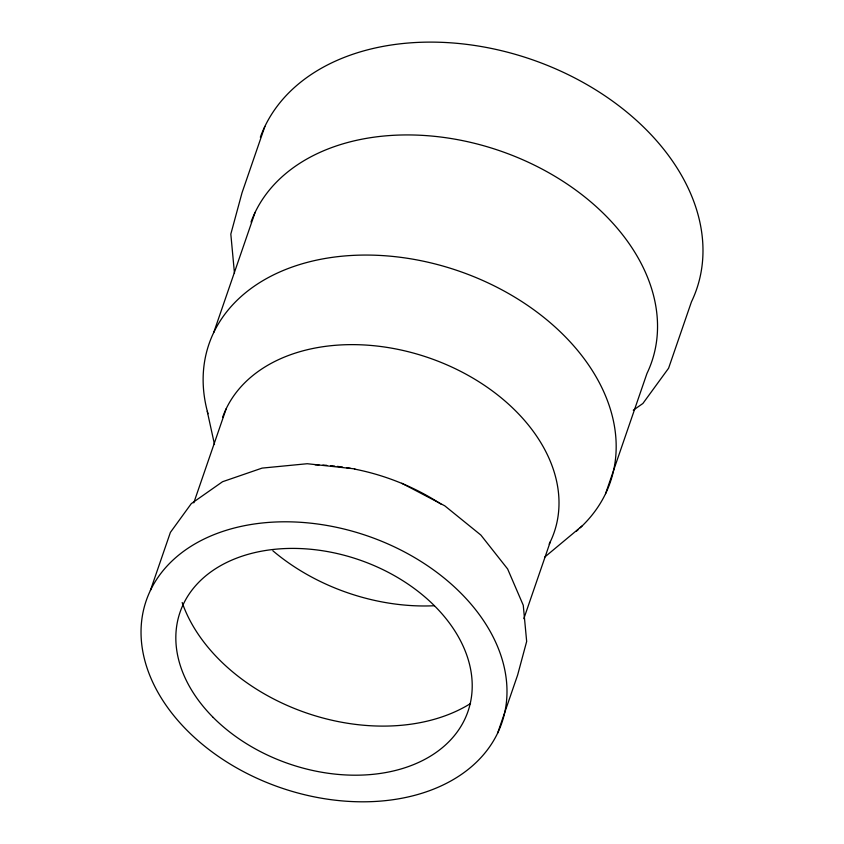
<?xml version="1.0" encoding="UTF-8"?>
<svg xmlns="http://www.w3.org/2000/svg" width="844" height="844" viewBox="0 0 844 844"><rect width="100%" height="100%" fill="white"/><g stroke="black" fill="none" stroke-linecap="round" stroke-linejoin="round"><path stroke-width="1.27" d="M264.868 126.442L242.017 192.801L230.823 234.094L234.474 273.361M213.732 332.525L255.088 212.403M150.401 590.473L170.393 532.406L191.272 503.657L222.542 481.724L262.104 468.103L307.237 463.725L354.891 468.895M193.782 502.855L226.192 408.739M523.839 618.652L550.277 541.869M497.633 733.119A188.012 133.173 19 0 0 287.245 521.803A188.012 133.173 19 0 0 187.168 730.482A188.012 133.173 19 0 0 497.633 733.119L517.625 675.052L526.667 641.44L523.259 605.254L507.634 568.972L480.858 535.054L444.756 505.809L401.786 483.243M605.591 493.634L646.947 373.502A212.203 150.306 19 0 0 509.459 154.283A212.203 150.306 19 0 0 251.027 222.046M544.844 556.987L581.97 526.044M633.274 410.205L642.885 403.485L668.596 368.216L691.447 301.846A231.003 163.63 19 0 0 541.616 63.121A231.003 163.63 19 0 0 260.353 137.182M207.244 411.323L214.513 444.514M222.689 417.115A175.468 124.29 19 0 1 437.836 361.126A175.468 124.29 19 0 1 549.159 544.095M434.354 605.739A175.468 124.29 19 0 1 272.844 550.763M207.993 413.739A212.203 150.306 19 0 1 448.839 267.791A212.203 150.306 19 0 1 580.208 527.795M578.351 529.494A212.203 150.306 19 0 1 576.452 531.171M470.541 703.527A175.468 124.29 19 0 1 305.159 712.526A175.468 124.29 19 0 1 182.167 602.521M315.107 464.801A175.468 124.29 19 0 1 318.969 464.917M322.862 465.097A175.468 124.29 19 0 1 326.786 465.35M330.732 465.677A175.468 124.29 19 0 1 334.678 466.067M337.315 466.373A175.468 124.29 19 0 1 342.601 467.07M346.557 467.671A175.468 124.29 19 0 1 350.492 468.336M354.417 469.064A175.468 124.29 19 0 1 440.895 504.047M213.184 717.421A152.268 107.863 19 0 0 464.633 719.563A152.268 107.863 19 0 0 294.239 548.41A152.268 107.863 19 0 0 213.184 717.421"/></g></svg>
